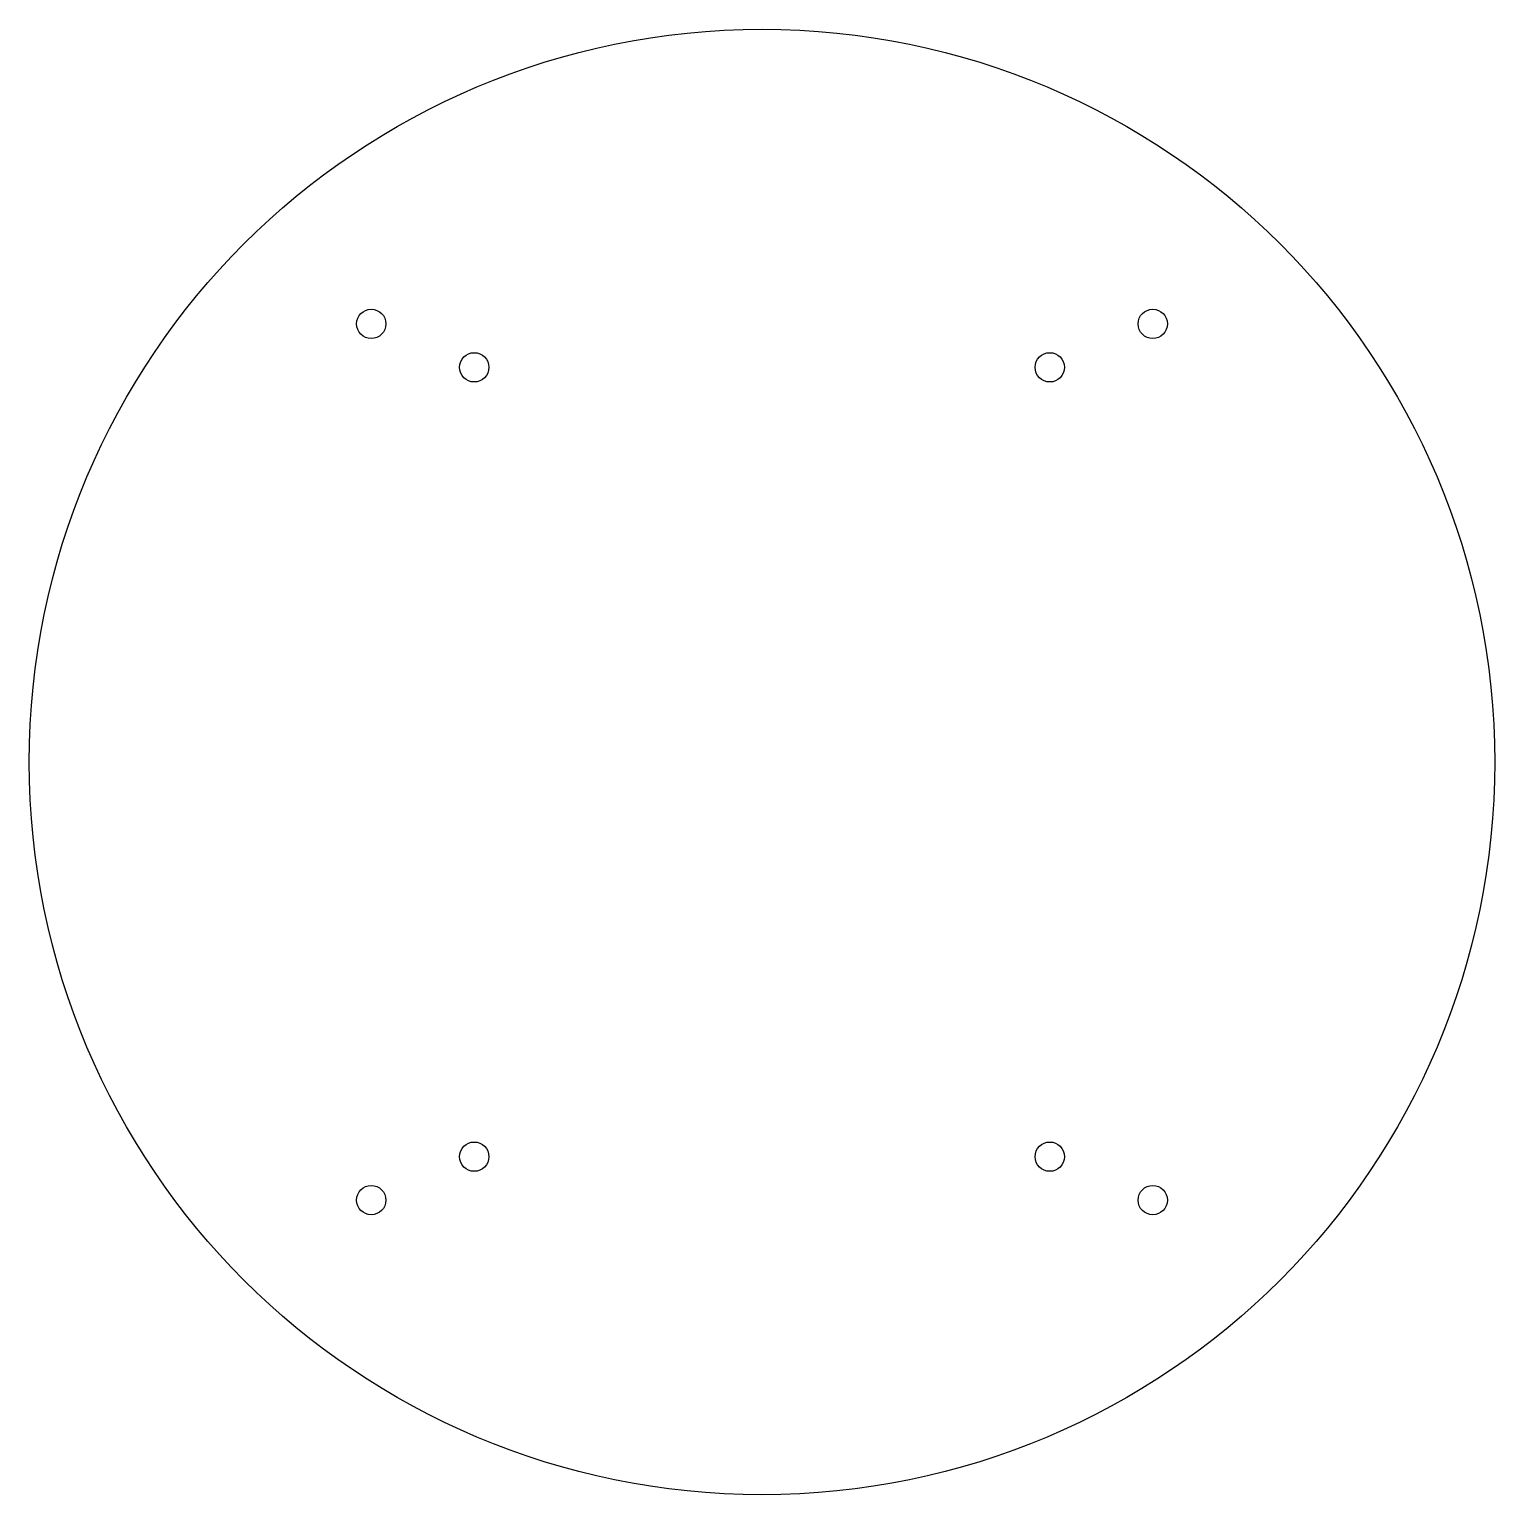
# Model space of a CAD drawing. Header units: millimetres. Extents: x -28 to 123, y -15 to 135.
import ezdxf

# ---------------------------------------------------------------- set-up
doc = ezdxf.new("R2010")
doc.units = ezdxf.units.MM

msp = doc.modelspace()

# ---------------------------------------------------------------- linework, layer by layer
at = {"color": 7, "linetype": 'Continuous', "lineweight": 25}
for centre, radius in [((47.5, 60), 75), ((7.5, 104.85), 1.5), ((87.5, 104.85), 1.5), ((18.04, 100.4), 1.5), ((76.96, 100.4), 1.5), ((18.04, 19.6), 1.5), ((76.96, 19.6), 1.5), ((7.5, 15.15), 1.5), ((87.5, 15.15), 1.5)]:
    msp.add_circle(centre, radius, dxfattribs=at)

doc.saveas('drawing.dxf')
